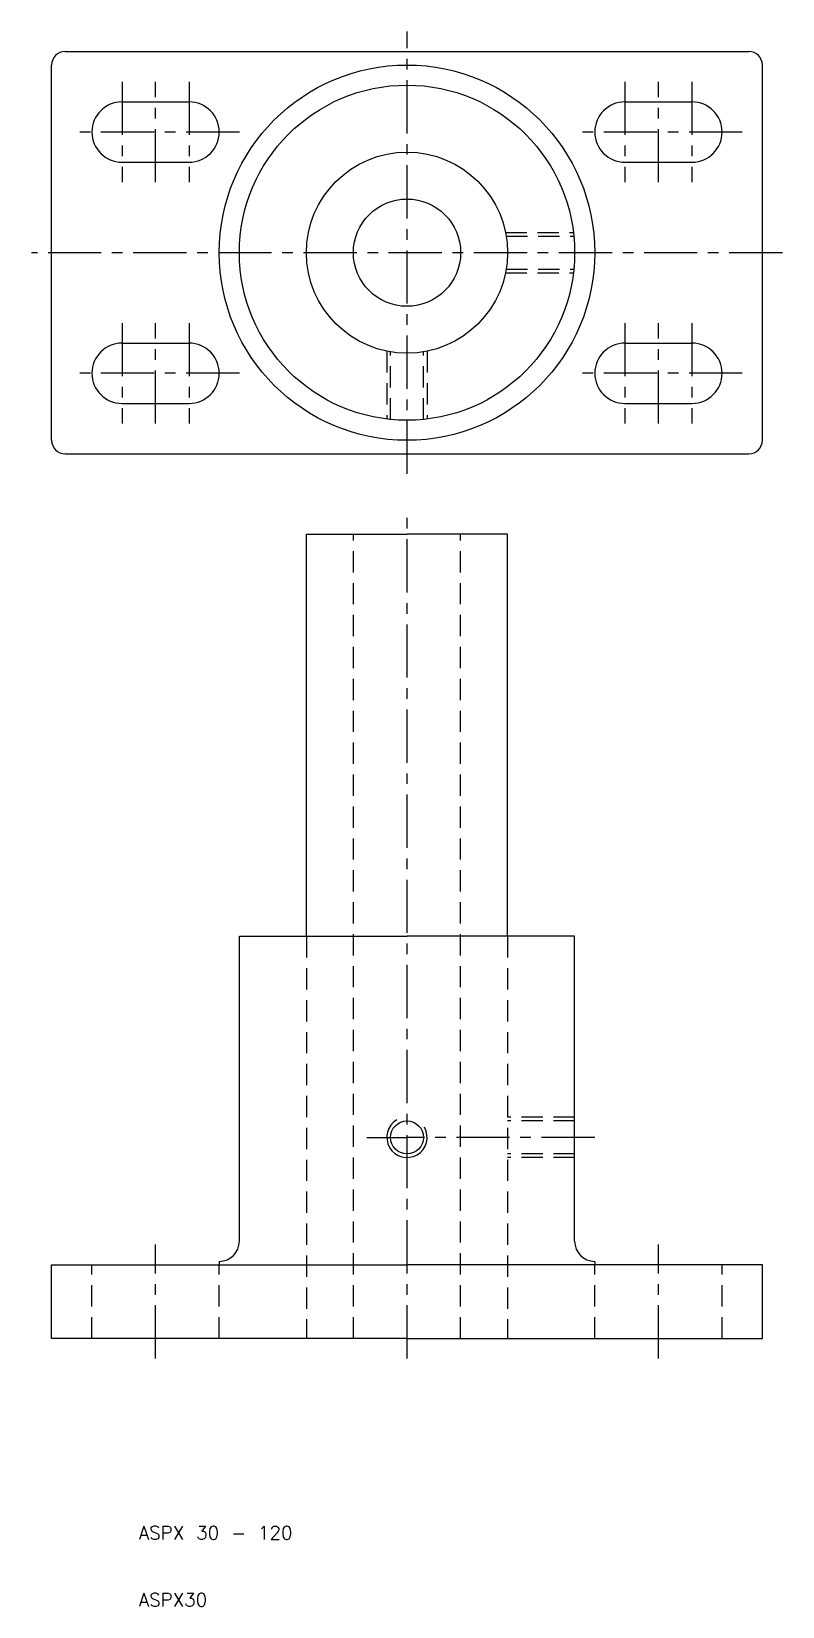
# Model space of a CAD drawing. Extents: x -6 to 106, y 10 to 245.
import ezdxf

# ---------------------------------------------------------------- set-up
doc = ezdxf.new("R2010")
doc.units = 0
doc.header["$LTSCALE"] = 0.25
doc.linetypes.add('CENTER', pattern=[50.8, 31.75, -6.35, 6.35, -6.35])
doc.linetypes.add('DASHED', pattern=[19.05, 12.7, -6.35])
doc.layers.get('0').update_dxf_attribs({"linetype": 'CONTINUOUS'})
doc.layers.add('CENTER', color=1, linetype='CENTER')
doc.styles.get("Standard").update_dxf_attribs({"font": 'txt.shx', "bigfont": 'extfont.shx'})

msp = doc.modelspace()

# ---------------------------------------------------------------- linework, layer by layer
for p, q in [((-3, 184), (-3, 240)), ((-1, 242), (101, 242)), ((103, 184), (103, 240)), ((7.5, 234.5), (17.5, 234.5)), ((82.5, 234.5), (92.5, 234.5)), ((7.5, 225.5), (17.5, 225.5)), ((82.5, 225.5), (92.5, 225.5)), ((7.5, 198.5), (17.5, 198.5)), ((82.5, 198.5), (92.5, 198.5)), ((7.5, 189.5), (17.5, 189.5)), ((82.5, 189.5), (92.5, 189.5)), ((-1, 182), (101, 182)), ((35, 110), (35, 170)), ((35, 170), (50, 170)), ((65, 170), (50, 170)), ((65, 110), (65, 170)), ((25, 64.5), (25, 110)), ((25, 110), (35, 110)), ((35, 110), (50, 110)), ((65, 110), (50, 110)), ((75, 110), (65, 110)), ((75, 64.5), (75, 110)), ((22, 61.5), (22, 61)), ((78, 61.5), (78, 61)), ((-3, 50), (-3, 61)), ((-3, 61), (25, 61)), ((25, 61), (50, 61)), ((75, 61), (50, 61)), ((103, 61), (75, 61)), ((103, 50), (103, 61)), ((50, 50), (-3, 50)), ((50, 50), (103, 50))]:
    msp.add_line(p, q)
at = {"color": 3, "linetype": 'DASHED'}
for p, q in [((64.696938, 215), (74.819347, 215)), ((64.797071, 214.459), (74.878772, 214.459)), ((64.797071, 209.541), (74.878772, 209.541)), ((64.696938, 209), (74.819347, 209)), ((47, 197.303062), (47, 187.180653)), ((47.541, 187.121228), (47.541, 197.202929)), ((52.459, 187.121228), (52.459, 197.202929)), ((53, 197.303062), (53, 187.180653)), ((42, 50), (42, 170)), ((58, 50), (58, 170)), ((35, 110), (35, 50)), ((65, 110), (65, 50)), ((75, 83), (65, 83)), ((75, 82.459), (65, 82.459)), ((75, 77.541), (65, 77.541)), ((75, 77), (65, 77)), ((3, 50), (3, 61)), ((22, 50), (22, 61)), ((78, 50), (78, 61)), ((97, 50), (97, 61))]:
    msp.add_line(p, q, dxfattribs=at)
for centre, radius in [((50, 212), 28), ((50, 212), 25), ((50, 212), 15), ((50, 212), 8), ((50, 80), 2.459)]:
    msp.add_circle(centre, radius)
for centre, radius, start, end in [((-1, 240), 2, 90, 180), ((101, 240), 2, 0, 90), ((7.5, 230), 4.5, 90, 270), ((17.5, 230), 4.5, 270, 90), ((82.5, 230), 4.5, 90, 270), ((92.5, 230), 4.5, 270, 90), ((7.5, 194), 4.5, 90, 270), ((17.5, 194), 4.5, 270, 90), ((82.5, 194), 4.5, 90, 270), ((92.5, 194), 4.5, 270, 90), ((-1, 184), 2, 180, 270), ((101, 184), 2, 270, 0), ((22, 64.5), 3, 270, 0), ((78, 64.5), 3, 180, 270)]:
    msp.add_arc(centre, radius, start, end)
at = {"color": 3}
msp.add_arc((50, 80), 3, 120, 30, dxfattribs=at)
at = {"layer": 'CENTER', "color": 1, "linetype": 'CENTER'}
for p, q in [((50, 179), (50, 245)), ((7.5, 237.5), (7.5, 222.5)), ((12.5, 222.5), (12.5, 237.5)), ((17.5, 237.5), (17.5, 222.5)), ((82.5, 237.5), (82.5, 222.5)), ((87.5, 222.5), (87.5, 237.5)), ((92.5, 237.5), (92.5, 222.5)), ((25, 230), (0, 230)), ((100, 230), (75, 230)), ((106, 212), (-6, 212)), ((7.5, 201.5), (7.5, 186.5)), ((12.5, 186.5), (12.5, 201.5)), ((17.5, 201.5), (17.5, 186.5)), ((82.5, 201.5), (82.5, 186.5)), ((87.5, 186.5), (87.5, 201.5)), ((92.5, 201.5), (92.5, 186.5)), ((25, 194), (0, 194)), ((100, 194), (75, 194)), ((50, 47), (50, 173)), ((44, 80), (50, 80)), ((78, 80), (50, 80)), ((12.5, 47), (12.5, 64)), ((87.5, 47), (87.5, 64))]:
    msp.add_line(p, q, dxfattribs=at)

# ---------------------------------------------------------------- texts
for s, p in [('ASPX 30 - 120', (10, 20)), ('ASPX30', (10, 10))]:
    msp.add_text(s, height=2).set_placement(p)

doc.saveas('drawing.dxf')
